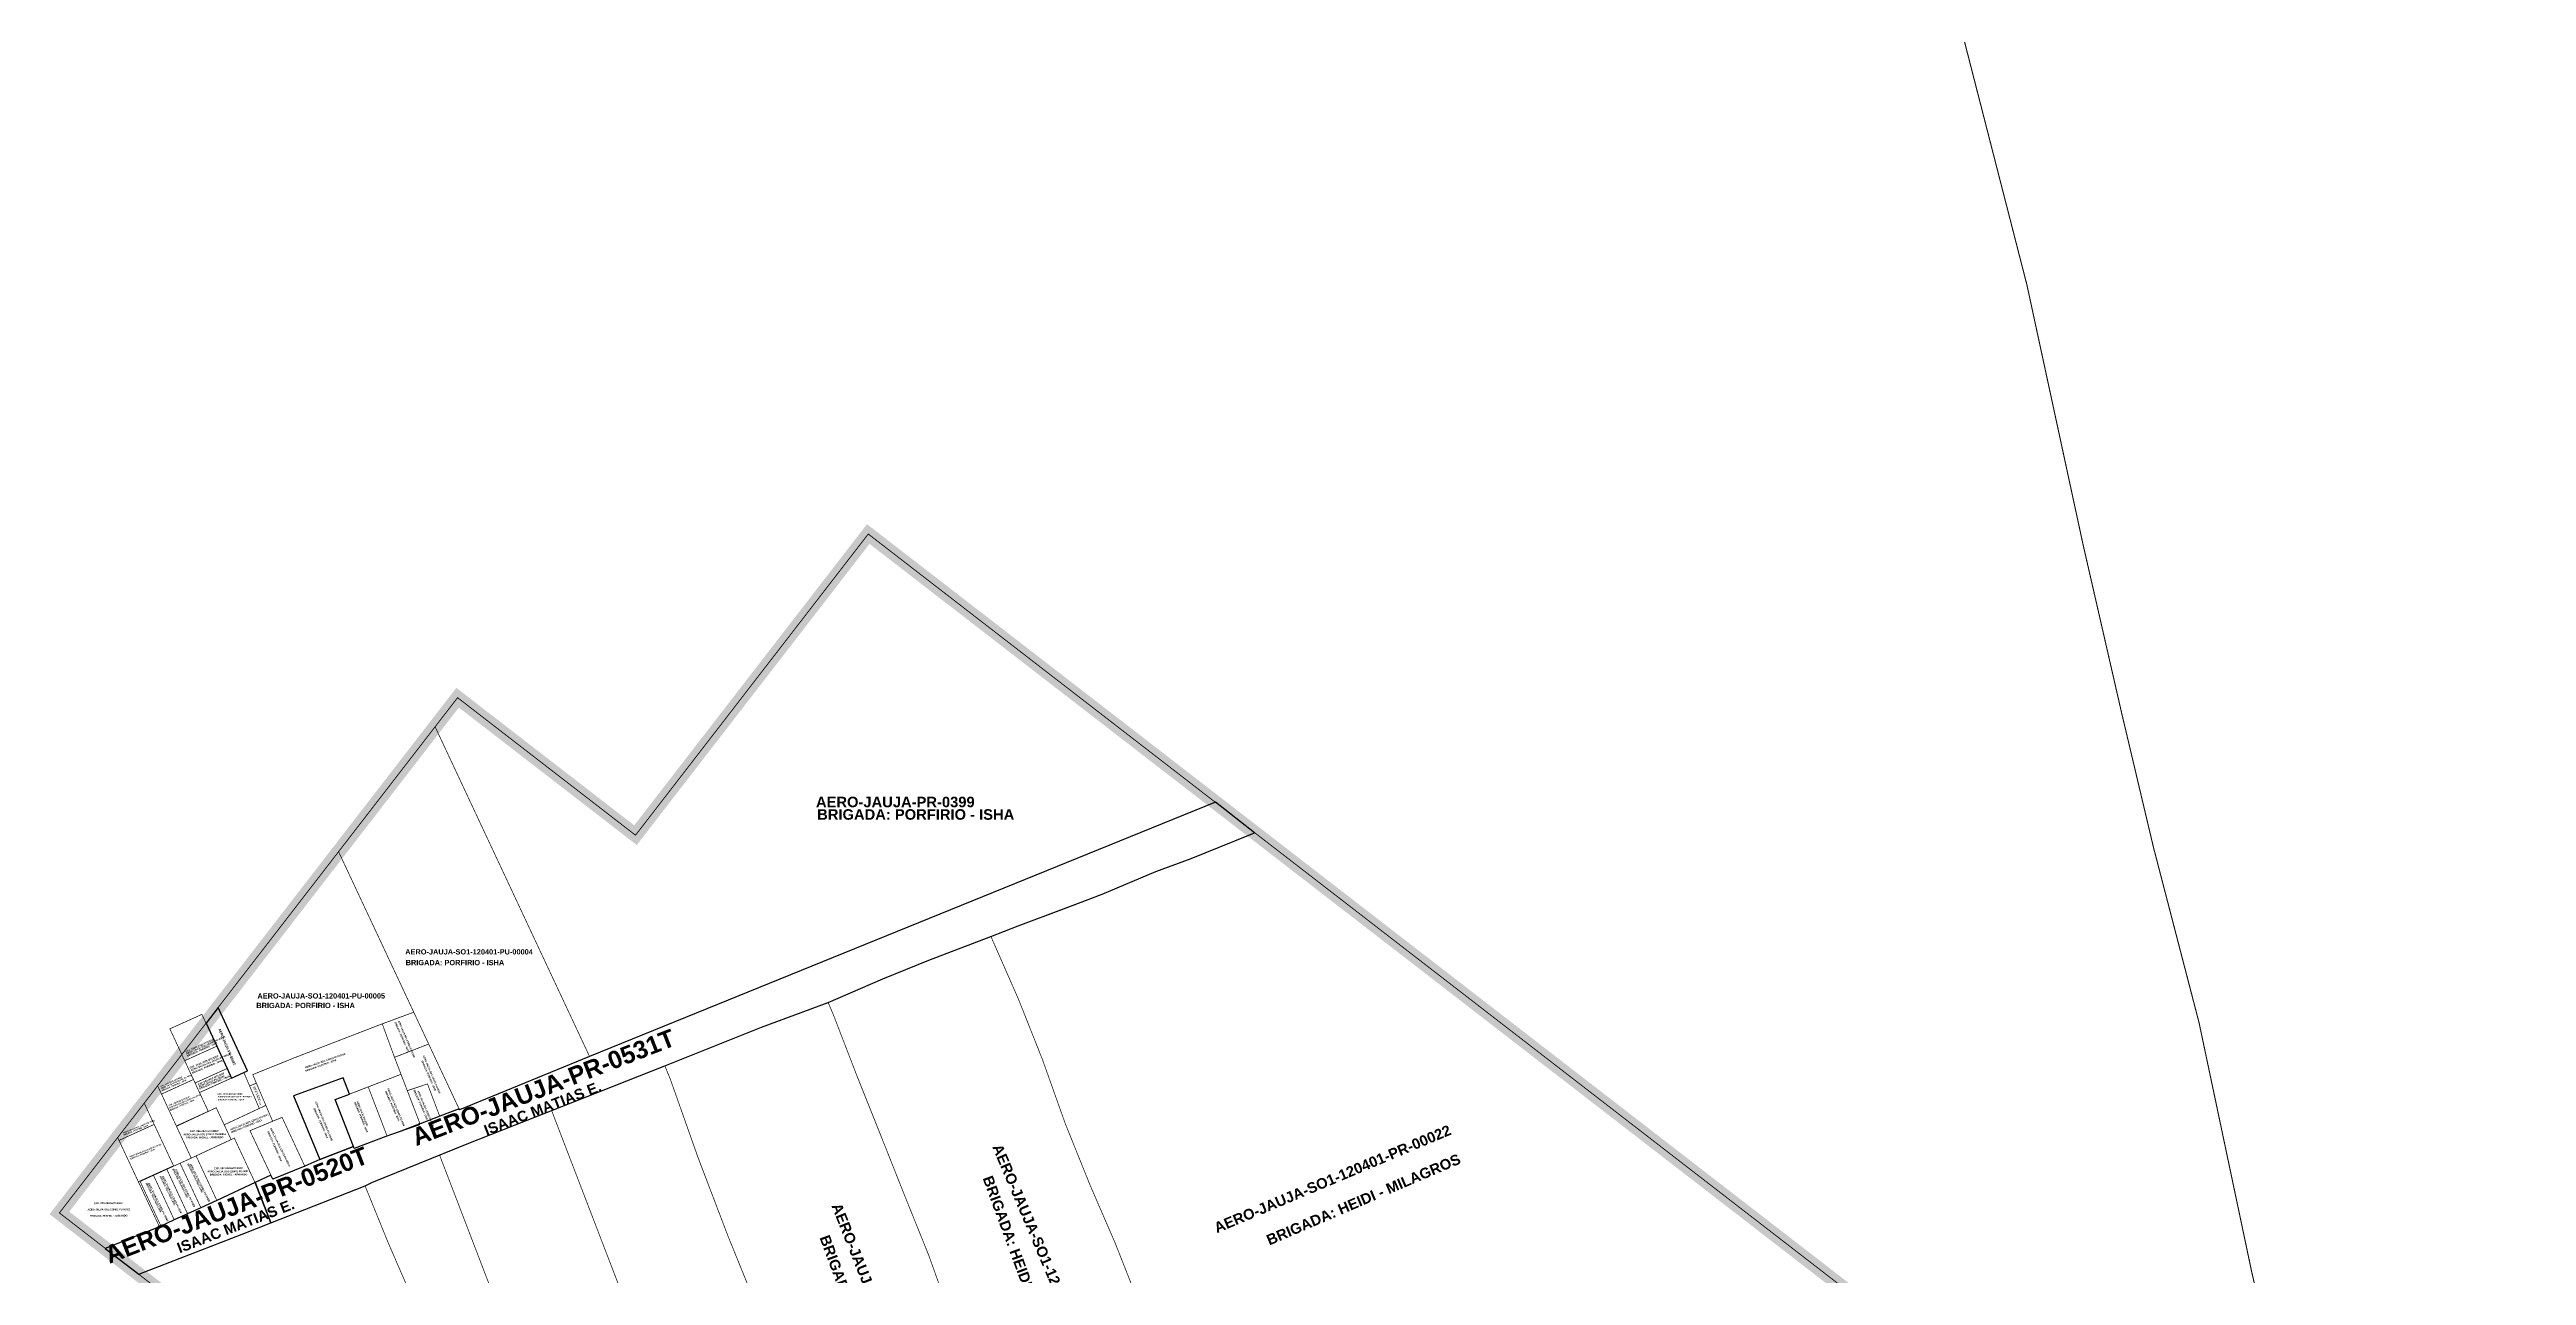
# Model space of a CAD drawing. Header units: metres. Extents: x 91 to 896469, y 125 to 17394210.
# Drawn here: x 446574 to 447279, y 8698651 to 8699000 of the extents above; entities that cross this region are included whole.
import ezdxf
from ezdxf.enums import TextEntityAlignment as Align

# ---------------------------------------------------------------- set-up
doc = ezdxf.new("R2010")
doc.units = ezdxf.units.M
doc.header["$MEASUREMENT"] = 0
for name, color, linetype in [('BG_MANZANA_RPU', 8, 'Continuous'), ('CODIGO', 7, 'Continuous'), ('EXPEDIENTE', 150, 'Continuous'), ('PREDIOS CON RM', 7, 'Continuous')]:
    doc.layers.add(name, color=color, linetype=linetype)
for name, color, linetype, lineweight in [('CBC-INTEREST-JAUJA', 150, 'Continuous', 30), ('PMD 2024', 1, 'Continuous', 5), ('PREDIO ADQUIRIDO ( CON RM)', 3, 'Continuous', 30)]:
    doc.layers.add(name, color=color, linetype=linetype, lineweight=lineweight)
doc.layers.add('Comunidad Campesina SUNARP', color=7, linetype='Continuous', lineweight=9, true_color=0xe39e00)
doc.layers.add('PREDIO DEFINIDO ( EN PROCESO)', color=7, linetype='Continuous', lineweight=30, true_color=0xe0e000)
doc.styles.add('SANSSERIFBOLD', font='sasb____.pfb')

msp = doc.modelspace()

# ---------------------------------------------------------------- linework, layer by layer
at = {"layer": 'BG_MANZANA_RPU', "color": 3, "linetype": 'Continuous', "ltscale": 0.25}
msp.add_lwpolyline([(446643.25, 8698702.4), (446650.72, 8698684.28), (446660.3, 8698687.98), (446655.06, 8698701.34), (446659.12, 8698702.9), (446657.33, 8698707.57), (446643.25, 8698702.4)], dxfattribs=at)
at = {"layer": 'CBC-INTEREST-JAUJA', "color": 150}
for points in [[(446632.29, 8698677.71), (446636.8, 8698666.24), (446663.59, 8698676.79), (446665.52, 8698677.77), (446692.68, 8698688.74), (446719.61, 8698699.4), (446748.9, 8698711), (446776.42, 8698721.93), (446795.42, 8698728.96), (446810.94, 8698735.74), (446824.06, 8698741.07), (446841.75, 8698747.73), (446849.49, 8698750.83), (446862.64, 8698755.78), (446873.41, 8698759.84), (446888.66, 8698766.31), (446898.74, 8698769.99), (446915.19, 8698776.65), (446916.8, 8698777.32), (446905.61, 8698785.97), (446727.47, 8698713.66), (446690.48, 8698698.42), (446690.34, 8698698.74), (446684.83, 8698696.62), (446684.83, 8698696.62), (446679.23, 8698694.47), (446679.21, 8698694.55), (446678.86, 8698694.41), (446678.95, 8698694.16), (446669.53, 8698690.81), (446669.52, 8698690.83), (446660.5, 8698687.47), (446660.3, 8698687.98), (446650.72, 8698684.28), (446646.42, 8698682.42), (446637.32, 8698678.75), (446636.81, 8698679.84), (446632.29, 8698677.71)], [(446621.76, 8698727.54), (446618.32, 8698723.09), (446621.37, 8698716.54), (446624.32, 8698710.19), (446625.59, 8698707.47), (446629.09, 8698709.05), (446630.14, 8698709.53)], [(446589.65, 8698659), (446599.17, 8698651.64), (446628.65, 8698663.03), (446636.8, 8698666.24), (446632.29, 8698677.71), (446621.41, 8698672.64), (446616.87, 8698670.55), (446616.86, 8698670.56), (446613.08, 8698668.83), (446609.29, 8698667.11), (446605.06, 8698665.17), (446589.65, 8698659)]]:
    msp.add_lwpolyline(points, close=True, dxfattribs=at)
at = {"layer": 'Comunidad Campesina SUNARP', "color": 242, "const_width": 0.3}
msp.add_lwpolyline([(447282.62, 8698324.21), (447276.62, 8698349.21), (447264.62, 8698398.21), (447259.62, 8698421.21), (447247.62, 8698454.2), (447241.62, 8698484.2), (447231.62, 8698531.2), (447218.62, 8698574.2), (447209.62, 8698613.2), (447200.62, 8698652.2), (447185.62, 8698723.2), (447172.62, 8698773.2), (447163.62, 8698811.2), (447152.62, 8698859.2), (447136.62, 8698933.2), (447117.63, 8699007.2)], dxfattribs=at)
at = {"layer": 'PMD 2024', "color": 4, "linetype": 'Continuous', "lineweight": 35, "ltscale": 20, "const_width": 0.25}
msp.add_lwpolyline([(446623.18, 8698528.1), (446620.36, 8698536.51), (446610.4, 8698557.69), (446651.66, 8698611.07), (446576.59, 8698669.1), (446689.93, 8698815.74), (446740.57, 8698776.6), (446806.82, 8698862.32), (449771.2, 8696571.26), (449775.99, 8696557.79), (449674.35, 8696425.76), (449839.54, 8696298.09), (449196.34, 8696510.01), (448340.95, 8697171.27), (448216.44, 8697007.84), (447797.34, 8697331.75), (447784.54, 8697358.86), (447883.43, 8697486.8), (447076.22, 8698110.71), (446956.09, 8698218.6), (446730.51, 8698426.22), (446623.18, 8698528.1)], dxfattribs=at)
at = {"layer": 'PREDIO ADQUIRIDO ( CON RM)', "linetype": 'Continuous', "lineweight": 0, "ltscale": 0.2, "const_width": 0.2}
for points in [[(446683.53, 8698807.46), (446727.47, 8698713.66), (446905.61, 8698785.97), (446806.82, 8698862.32), (446740.57, 8698776.6), (446689.93, 8698815.74), (446683.53, 8698807.46)], [(446656.05, 8698771.91), (446690.48, 8698698.42), (446727.47, 8698713.66), (446683.53, 8698807.46), (446656.05, 8698771.91)]]:
    msp.add_lwpolyline(points, dxfattribs=at)
at = {"layer": 'PREDIO ADQUIRIDO ( CON RM)', "lineweight": 0, "const_width": 0.2}
for points in [[(447096.59, 8698638.37), (446916.8, 8698777.32), (446915.19, 8698776.65), (446898.74, 8698769.99), (446888.66, 8698766.31), (446873.41, 8698759.84), (446862.64, 8698755.78), (446849.49, 8698750.83), (446841.75, 8698747.73), (446849.58, 8698729.91), (446856.46, 8698712.6), (446862.89, 8698694.53), (446870.02, 8698676.84), (446877.09, 8698660.54), (446883.97, 8698643.1)], [(446830.65, 8698638.52), (446824.03, 8698657.04), (446817.15, 8698674.1), (446810.4, 8698691.1), (446803.65, 8698707.97), (446796.97, 8698725.28), (446795.42, 8698728.96), (446810.94, 8698735.74), (446824.06, 8698741.07), (446841.75, 8698747.73), (446849.58, 8698729.91), (446856.46, 8698712.6), (446862.89, 8698694.53), (446870.02, 8698676.84), (446877.09, 8698660.54), (446883.97, 8698643.1)], [(446776.66, 8698638.49), (446766.95, 8698662.36), (446758.42, 8698684.73), (446750.44, 8698707.26), (446748.91, 8698711), (446776.42, 8698721.93), (446795.42, 8698728.96), (446796.97, 8698725.28), (446803.65, 8698707.97), (446810.4, 8698691.1), (446817.15, 8698674.1), (446824.03, 8698657.04), (446830.65, 8698638.52)], [(446608.03, 8698721.49), (446617.15, 8698725.6), (446621.37, 8698716.54), (446612.25, 8698712.42), (446608.03, 8698721.49)], [(446631.61, 8698708.46), (446637.29, 8698695.18), (446639.97, 8698696.3), (446646.42, 8698682.42), (446650.72, 8698684.28), (446643.25, 8698702.4), (446657.33, 8698707.57), (446659.12, 8698702.9), (446659.12, 8698702.9), (446673.83, 8698708.55), (446671.97, 8698713.38), (446668.48, 8698722.91), (446654.77, 8698717.62), (446643.37, 8698713.2), (446631.61, 8698708.46)], [(446668.48, 8698722.91), (446677.46, 8698726.22), (446681.7, 8698717.16), (446671.97, 8698713.38), (446668.48, 8698722.91)], [(446611.43, 8698714.18), (446604.55, 8698705.27), (446605.65, 8698702.91), (446614.74, 8698707.07), (446611.43, 8698714.18)], [(446671.97, 8698713.38), (446675.62, 8698703.88), (446681.36, 8698705.82), (446684.83, 8698696.62), (446690.34, 8698698.74), (446681.7, 8698717.16), (446671.97, 8698713.38)], [(446616.47, 8698703.36), (446616.47, 8698703.36), (446618.97, 8698697.98), (446621.23, 8698699.04), (446623.5, 8698694.17), (446633.49, 8698698.83), (446633.49, 8698698.83), (446629.09, 8698709.05), (446629.09, 8698709.05), (446616.47, 8698703.36)], [(446664.49, 8698704.96), (446669.87, 8698690.96), (446679.21, 8698694.55), (446673.83, 8698708.55), (446664.49, 8698704.96)], [(446655.06, 8698701.34), (446664.49, 8698704.96), (446664.49, 8698704.96), (446669.87, 8698690.96), (446669.87, 8698690.96), (446660.5, 8698687.47), (446655.06, 8698701.34)], [(446675.62, 8698703.88), (446681.36, 8698705.82), (446684.83, 8698696.62), (446679.23, 8698694.47), (446675.62, 8698703.88)], [(446593.55, 8698689.74), (446599.06, 8698677.97), (446609.08, 8698682.51), (446603.57, 8698694.28), (446593.55, 8698689.74)], [(446630.83, 8698692.5), (446639.97, 8698696.3), (446639.97, 8698696.3), (446646.42, 8698682.42), (446637.32, 8698678.75), (446630.83, 8698692.5)], [(446684.8, 8698685.56), (446754.94, 8698502.8), (446741.63, 8698497.43), (446735.88, 8698509.77), (446728.58, 8698525.68), (446720.75, 8698544.12), (446712.23, 8698563.82), (446704, 8698583.77), (446695.55, 8698603.3), (446687.18, 8698621.03), (446678.66, 8698641.04), (446670.12, 8698660.74), (446663.59, 8698676.79), (446665.52, 8698677.77), (446684.8, 8698685.56)]]:
    msp.add_lwpolyline(points, dxfattribs=at)
at = {"layer": 'PREDIO ADQUIRIDO ( CON RM)', "linetype": 'Continuous', "lineweight": 0, "ltscale": 0.2, "const_width": 0.2}
msp.add_lwpolyline([(446654.77, 8698717.62), (446668.48, 8698722.91), (446677.46, 8698726.22), (446656.05, 8698771.91), (446621.76, 8698727.54), (446630.14, 8698709.53), (446629.09, 8698709.05), (446630.73, 8698705.24), (446632.65, 8698706.02), (446631.61, 8698708.46), (446643.37, 8698713.2)], close=True, dxfattribs=at)
at = {"layer": 'PREDIO ADQUIRIDO ( CON RM)', "lineweight": 0, "const_width": 0.2}
for points in [[(446608.03, 8698721.49), (446617.15, 8698725.6), (446618.32, 8698723.09), (446611.43, 8698714.18)], [(446611.43, 8698714.18), (446618.32, 8698723.09), (446621.37, 8698716.54), (446612.25, 8698712.42)], [(446612.25, 8698712.42), (446621.37, 8698716.54), (446624.32, 8698710.19), (446615.21, 8698706.08)], [(446624.32, 8698710.19), (446615.21, 8698706.08), (446616.47, 8698703.36), (446625.59, 8698707.47)], [(446786.76, 8698515.89), (446789.79, 8698517.15), (446820.36, 8698529.64), (446810.94, 8698549.46), (446802.25, 8698571.05), (446793.79, 8698593.42), (446784.72, 8698616.27), (446776.65, 8698638.49), (446766.95, 8698662.36), (446758.41, 8698684.73), (446750.44, 8698707.26), (446748.9, 8698711), (446719.61, 8698699.4), (446716.69, 8698698.24)], [(446600.74, 8698700.34), (446593.17, 8698690.55), (446593.55, 8698689.74), (446603.57, 8698694.28)], [(446623.5, 8698694.17), (446635.36, 8698699.7), (446637.29, 8698695.18), (446630.83, 8698692.5), (446636.81, 8698679.84), (446632.29, 8698677.71), (446626.37, 8698690.4), (446625.46, 8698689.97)], [(446632.65, 8698706.02), (446630.73, 8698705.24), (446633.49, 8698698.83), (446635.36, 8698699.7)], [(446609.91, 8698693.75), (446621.23, 8698699.04), (446625.46, 8698689.97), (446614.13, 8698684.69)], [(446754.94, 8698502.8), (446766.24, 8698507.36), (446786.76, 8698515.89), (446716.69, 8698698.24), (446692.68, 8698688.74), (446684.8, 8698685.56)], [(446605.06, 8698665.17), (446589.65, 8698659), (446576.59, 8698669.1), (446593.17, 8698690.55), (446599.12, 8698677.85)], [(446615.49, 8698685.33), (446626.37, 8698690.4), (446632.29, 8698677.71), (446621.41, 8698672.64)], [(446603.38, 8698679.79), (446599.57, 8698678.06), (446605.49, 8698665.37), (446609.29, 8698667.11)], [(446607.16, 8698681.52), (446603.38, 8698679.79), (446609.29, 8698667.11), (446613.08, 8698668.83)], [(446610.95, 8698683.24), (446607.16, 8698681.52), (446613.08, 8698668.83), (446616.86, 8698670.56)], [(446615.49, 8698685.33), (446614.13, 8698684.69), (446610.95, 8698683.24), (446616.87, 8698670.55), (446621.41, 8698672.64)], [(446695.55, 8698603.3), (446687.18, 8698621.03), (446678.66, 8698641.04), (446670.12, 8698660.74), (446663.59, 8698676.79), (446628.65, 8698663.03), (446599.17, 8698651.64), (446651.66, 8698611.07), (446622.43, 8698573.26), (446624.47, 8698568.66), (446632.56, 8698549.65), (446635.63, 8698542.62), (446664.13, 8698554.71), (446683.26, 8698509.6), (446709.09, 8698520.55), (446721.89, 8698489.79), (446723.27, 8698490.31), (446741.63, 8698497.43), (446735.88, 8698509.77), (446728.58, 8698525.68), (446720.75, 8698544.12), (446712.23, 8698563.82), (446704, 8698583.77)]]:
    msp.add_lwpolyline(points, close=True, dxfattribs=at)
at = {"layer": 'PREDIO ADQUIRIDO ( CON RM)', "lineweight": 0, "const_width": 0.2, "elevation": 3369.18}
msp.add_lwpolyline([(446605.65, 8698702.91), (446609.87, 8698693.84), (446618.96, 8698698.01), (446614.74, 8698707.07), (446605.65, 8698702.91)], dxfattribs=at)
msp.add_lwpolyline([(446605.65, 8698702.91), (446609.87, 8698693.84), (446618.96, 8698698.01), (446614.74, 8698707.07), (446605.65, 8698702.91)], dxfattribs=at)
at = {"layer": 'PREDIO DEFINIDO ( EN PROCESO)', "lineweight": 0, "const_width": 4}
msp.add_lwpolyline([(449771.2, 8696571.26), (446806.82, 8698862.32), (446740.57, 8698776.6), (446689.93, 8698815.74), (446576.59, 8698669.1), (446651.66, 8698611.07), (446610.4, 8698557.69), (446620.36, 8698536.51), (446623.18, 8698528.1), (446730.51, 8698426.22), (446956.09, 8698218.6), (447076.22, 8698110.71), (447883.43, 8697486.8), (447784.54, 8697358.86)], dxfattribs=at)

# ---------------------------------------------------------------- texts
at = {"layer": 'CBC-INTEREST-JAUJA', "style": 'SANSSERIFBOLD'}
for s, height, rotation, p in [('AERO-JAUJA-PR-0569T', 0.7068, 292.8902, (446621.79, 8698721.38)), ('AERO-JAUJA-PR-0531T', 5, 21.2474, (446678.17, 8698688.09)), ('ISAAC MATIAS E. ', 3, 21.2474, (446698.18, 8698691.07)), ('AERO-JAUJA-PR-0520T', 5, 21.2474, (446590.8, 8698654.59)), ('ISAAC MATIAS E. ', 3, 21.2474, (446610.81, 8698657.57))]:
    msp.add_text(s, height=height, rotation=rotation, dxfattribs=at).set_placement(p)
at = {"layer": 'CODIGO', "linetype": 'Continuous', "lineweight": 15, "ltscale": 0.2, "style": 'SANSSERIFBOLD'}
for s, height, p in [('AERO-JAUJA-PR-0399', 3, (446791.93, 8698784.55)), ('AERO-JAUJA-SO1-120401-PU-00004', 1.5, (446675.02, 8698742.65)), ('AERO-JAUJA-SO1-120401-PU-00005', 1.5, (446632.95, 8698730.11))]:
    msp.add_text(s, height=height, dxfattribs=at).set_placement(p)
at = {"layer": 'CODIGO', "color": 6, "linetype": 'Continuous', "lineweight": 20, "style": 'SANSSERIFBOLD'}
for height, p in [(3, (446792.28, 8698781)), (1.5, (446675.15, 8698739.59)), (1.5, (446632.64, 8698727.39)), (0.4, (446621.66, 8698701.14))]:
    msp.add_text('BRIGADA: PORFIRIO - ISHA', height=height, dxfattribs=at).set_placement(p)
at = {"layer": 'CODIGO', "color": 6, "linetype": 'Continuous', "lineweight": 0, "style": 'SANSSERIFBOLD'}
for s, rotation, p in [('BRIGADA: PORFIRIO - ISHA', 294.01142, (446673.85, 8698719.03)), ('BRIGADA: PORFIRIO - ISHA', 22.51568, (446620.84, 8698706)), ('BRIGADA: PORFIRIO - ISHA', 19.75325, (446651.12, 8698710.83)), ('BRIGADA: PORFIRIO - ISHA', 294.01142, (446681.5, 8698708.04)), ('BRIGADA: PORFIRIO - ISHA', 292.68534, (446662.22, 8698696.22)), ('BRIGADA: PORFIRIO - ISHA', 294.01142, (446671.12, 8698699.4)), ('BRIGADA: PORFIRIO - ISHA', 294.01142, (446679.23, 8698699.73)), ('BRIGADA: PORFIRIO - ISHA', 294.01142, (446650.78, 8698694.53)), ('BRIGADA: MICHEL - ARMANDO', 0.5, (446617.95, 8698690.33)), ('BRIGADA: PORFIRIO - ISHA', 294.01142, (446637.65, 8698687.97)), ('BRIGADA: ROLANDO LIDIA', 296.50373, (446607.14, 8698675.35)), ('BRIGADA: ROLANDO LIDIA', 296.50373, (446610.77, 8698677.4)), ('BRIGADA: ROLANDO LIDIA', 296.50373, (446615.02, 8698678.87)), ('BRIGADA: MICHEL - ARMANDO', 0.5, (446624.77, 8698679.77)), ('BRIGADA: ROLANDO LIDIA', 296.50373, (446603.17, 8698673.36)), ('BRIGADA: MICHEL - ARMANDO', 0.5, (446590.67, 8698668.03))]:
    msp.add_text(s, height=0.5, rotation=rotation, dxfattribs=at).set_placement(p, align=Align.CENTER)
at = {"layer": 'CODIGO', "linetype": 'Continuous', "lineweight": 50, "ltscale": 0.2, "style": 'SANSSERIFBOLD', "width": 0.75}
for s, p in [('AERO-JAUJA-SO1-120401-PU-0006A', (446672.94, 8698723.73)), ('AERO-JAUJA-SO1-120401-PU-0007', (446678.45, 8698703.82))]:
    msp.add_text(s, height=0.5, rotation=293.07292, dxfattribs=at).set_placement(p)
at = {"layer": 'CODIGO', "lineweight": 20, "style": 'SANSSERIFBOLD'}
for s, height, rotation, p in [('AERO-JAUJA-SO1-120401-PU-00013', 0.5, 24.09772, (446612.81, 8698714.11)), ('AERO-JAUJA-SO1-120401-PU-00012', 0.5, 22.76323, (446614.09, 8698709.43)), ('AERO-JAUJA-SO1-120401-PU-00014', 0.4, 23.7881, (446605.57, 8698704.3)), ('AERO-JAUJA-SO1-120401-PU-00015', 0.4, 23.14871, (446607.91, 8698698.76)), ('AERO-JAUJA-PU-005A', 0.3, 292.54596, (446632.02, 8698705.12))]:
    msp.add_text(s, height=height, rotation=rotation, dxfattribs=at).set_placement(p)
at = {"layer": 'CODIGO', "color": 6, "linetype": 'Continuous', "lineweight": 20, "style": 'SANSSERIFBOLD'}
for height, rotation, p in [(0.5, 24.09772, (446613.07, 8698713.5)), (0.4, 23.7881, (446605.9, 8698703.71)), (0.5, 22.76323, (446614.44, 8698708.67)), (0.4, 23.14871, (446608.15, 8698698.12)), (0.4, 21.71189, (446594.93, 8698691.06)), (0.5, 21.99322, (446625.63, 8698691.81)), (0.4, 21.69624, (446596.88, 8698684.28))]:
    msp.add_text('BRIGADA: PORFIRIO - ISHA', height=height, rotation=rotation, dxfattribs=at).set_placement(p)
at = {"layer": 'CODIGO', "linetype": 'Continuous', "lineweight": 50, "ltscale": 0.2, "style": 'SANSSERIFBOLD'}
for s, rotation, p in [('AERO-JAUJA-SO1-120401-PU-0009A', 19.12651, (446646.54, 8698710.18)), ('AERO-JAUJA-SO1-120401-PU-0006', 293.07292, (446680.02, 8698713.81)), ('AERO-JAUJA-SO1-120401-PU-0009B', 292.59705, (446649.27, 8698700.8)), ('AERO-JAUJA-PU-0008', 292.0586, (446661.16, 8698700.77)), ('AERO-JAUJA-SO1-120401-PU-0009', 293.07292, (446669.88, 8698704.51)), ('AERO-JAUJA-SO1-120401-PU-0011', 21.90868, (446625.32, 8698692.55)), ('AERO-JAUJA-SO1-120401-PU-00010', 296.25651, (446636.52, 8698693.12))]:
    msp.add_text(s, height=0.5, rotation=rotation, dxfattribs=at).set_placement(p)
at = {"layer": 'CODIGO', "color": 1, "linetype": 'Continuous', "lineweight": 0, "style": 'SANSSERIFBOLD'}
for s, rotation, p in [('AERO-JAUJA-PU-00382', 22.52, (446620.01, 8698706.33)), ('AERO-JAUJA-SO1-120401-PU-00387', 296.50805, (446608.47, 8698674.04)), ('AERO-JAUJA-SO1-120401-PU-00388', 296.50805, (446612.1, 8698676.1)), ('AERO-JAUJA-SO1-120401-PU-00389', 296.50805, (446616.35, 8698677.57)), ('AERO-JAUJA-SO1-120401-PU-00386', 296.50805, (446604.5, 8698672.06))]:
    msp.add_text(s, height=0.5, rotation=rotation, dxfattribs=at).set_placement(p, align=Align.CENTER)
at = {"layer": 'CODIGO', "lineweight": 20, "style": 'SANSSERIFBOLD'}
msp.add_text('AERO-JAUJA-SO1-120401-PU-00381', height=0.4, dxfattribs=at).set_placement((446621.63, 8698701.98))
at = {"layer": 'CODIGO', "color": 6, "lineweight": 20, "style": 'SANSSERIFBOLD'}
msp.add_text('BRIGADA: PORFIRIO - ISHA', height=0.3, rotation=292.54596, dxfattribs=at).set_placement((446631.59, 8698704.98))
at = {"layer": 'CODIGO', "linetype": 'Continuous', "lineweight": 15, "ltscale": 0.2, "style": 'SANSSERIFBOLD', "width": 0.8}
msp.add_text('AERO-JAUJA-SO1-120401-PU-00385', height=0.4, rotation=21.71189, dxfattribs=at).set_placement((446594.82, 8698691.67))
at = {"layer": 'CODIGO', "linetype": 'Continuous', "lineweight": 15, "ltscale": 0.2, "style": 'SANSSERIFBOLD'}
msp.add_text('AERO-JAUJA-SO1-120401-PU-00391', height=0.4, rotation=21.69624, dxfattribs=at).set_placement((446596.63, 8698684.87))
at = {"layer": 'CODIGO', "color": 1, "lineweight": 0, "style": 'SANSSERIFBOLD'}
for s, p in [('AERO-JAUJA-SO1-120401-PU-00016', (446617.95, 8698691.22)), ('AERO-JAUJA-SO1-120401-PU-00017', (446624.77, 8698680.66)), ('AERO-JAUJA-SO1-120401-PU-00021', (446590.67, 8698669.81))]:
    msp.add_text(s, height=0.5, rotation=0.5, dxfattribs=at).set_placement(p, align=Align.CENTER)
at = {"layer": 'CODIGO', "color": 6, "linetype": 'Continuous', "lineweight": 20, "style": 'SANSSERIFBOLD'}
for rotation, p in [(23.21155, (446948.38, 8698671.56)), (290.16833, (446849.62, 8698651.01)), (290.16833, (446803.2, 8698634.11))]:
    msp.add_text('BRIGADA: HEIDI - MILAGROS', height=3, rotation=rotation, dxfattribs=at).set_placement(p, align=Align.CENTER)
at = {"layer": 'EXPEDIENTE', "linetype": 'Continuous', "lineweight": 20, "style": 'SANSSERIFBOLD'}
for s, height, rotation, p in [('EXP. XXXX-2023-MTC/DDP', 0.5, 24.09772, (446612.61, 8698714.69)), ('EXP. XXXX-2023-MTC/DDP', 0.5, 22.76323, (446613.79, 8698710.13)), ('EXP. 1630-2021-MTC/DDP', 0.4, 23.7881, (446605.39, 8698704.87)), ('EXP. 090-2022-MTC/DDP', 0.5, 23.38411, (446616.14, 8698705.41)), ('EXP. 085-2022-MTC/DDP', 0.4, 23.14871, (446607.75, 8698699.42))]:
    msp.add_text(s, height=height, rotation=rotation, dxfattribs=at).set_placement(p)
msp.add_text('EXP. XXXX-2023-MTC/DDP', height=0.4, dxfattribs=at).set_placement((446621.63, 8698702.74))
at = {"layer": 'EXPEDIENTE', "lineweight": 0, "style": 'SANSSERIFBOLD'}
for s, p in [('EXP. 086-2022-MTC/DDP', (446617.9, 8698692.13)), ('EXP. 087-2022-MTC/DDP', (446624.72, 8698681.57)), ('EXP. 020-2022-MTC/DDP', (446590.57, 8698671.62))]:
    msp.add_text(s, height=0.5, rotation=0.5, dxfattribs=at).set_placement(p, align=Align.CENTER)
at = {"layer": 'PREDIOS CON RM', "color": 1, "lineweight": 20, "style": 'SANSSERIFBOLD'}
for s, rotation, p in [('AERO-JAUJA-SO1-120401-PR-00022', 22.84788, (446939.54, 8698677.4)), ('AERO-JAUJA-SO1-120401-PR-00023', 293, (446856.25, 8698654.44))]:
    msp.add_text(s, height=3, rotation=rotation, dxfattribs=at).set_placement(p, align=Align.CENTER)
at = {"layer": 'PREDIOS CON RM', "color": 1, "linetype": 'Continuous', "lineweight": 20, "style": 'SANSSERIFBOLD'}
msp.add_text('AERO-JAUJA-SO1-120401-PR-00024', height=3, rotation=291.63458, dxfattribs=at).set_placement((446809.71, 8698637.35), align=Align.CENTER)

doc.saveas('drawing.dxf')
